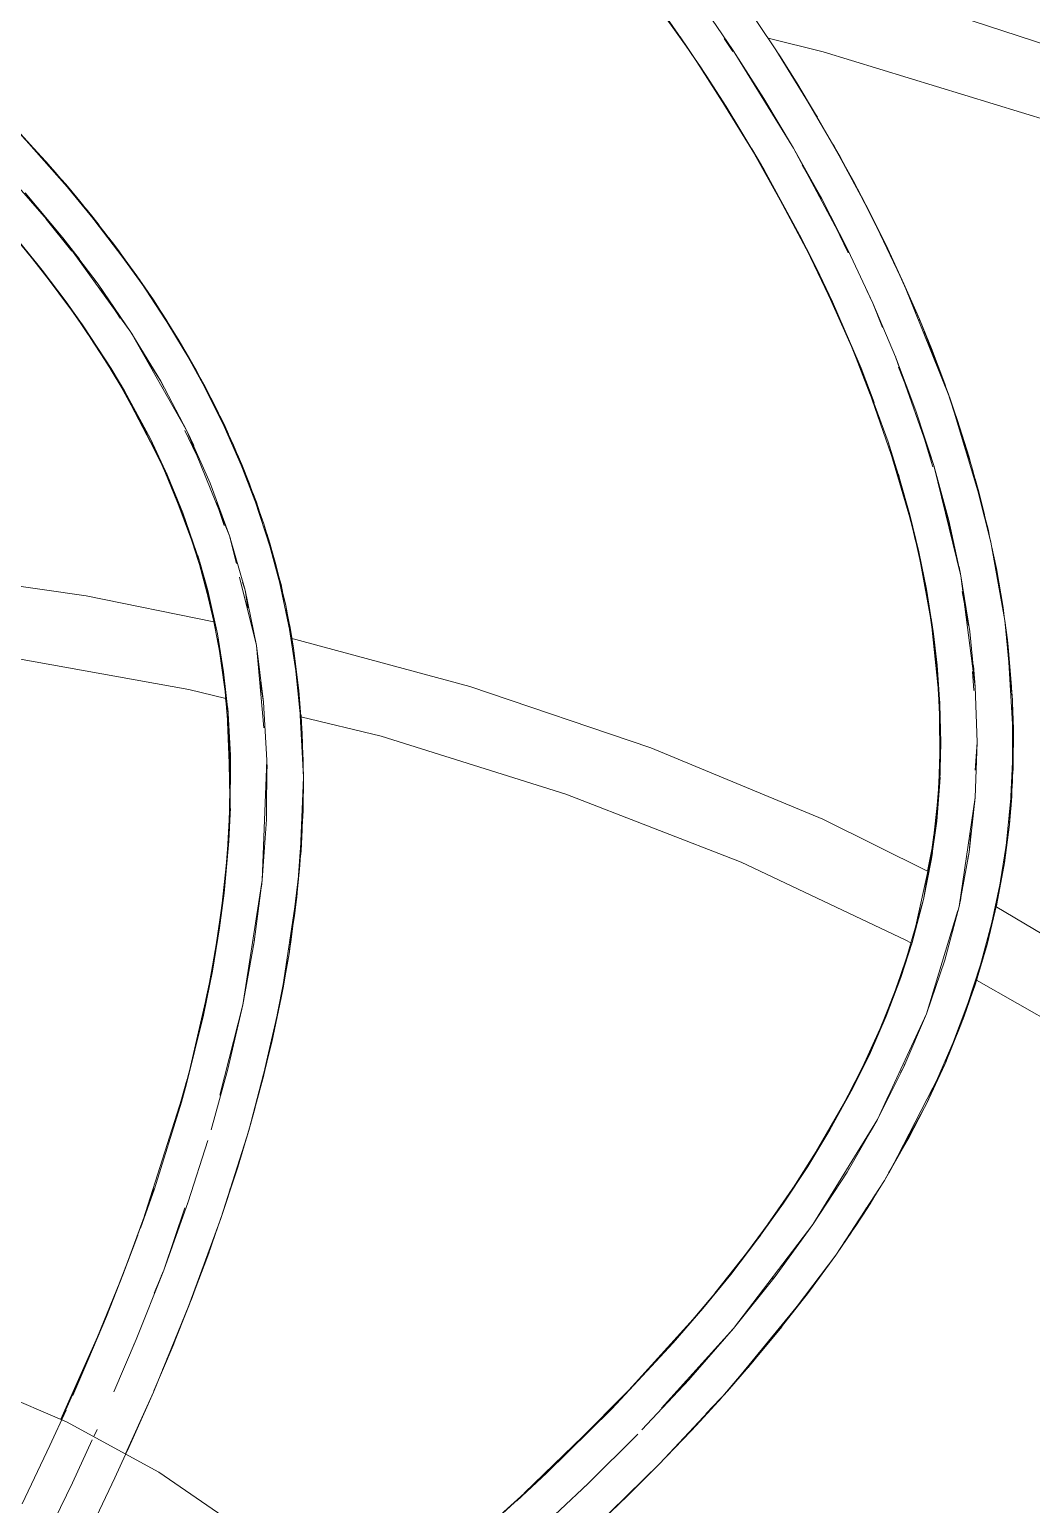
# Model space of a CAD drawing. Header units: inches. Extents: x -578 to 1873, y 397 to 1812.
# Drawn here: x 812.85 to 840.46, y 920.16 to 960.82 of the extents above; entities that cross this region are included whole.
import ezdxf

# ---------------------------------------------------------------- set-up
doc = ezdxf.new("R2010")
doc.units = ezdxf.units.IN
doc.header["$MEASUREMENT"] = 0
doc.layers.add('A-GENM', color=13, linetype='Continuous', lineweight=9)
doc.layers.add('A-WALL', color=113, linetype='Continuous', lineweight=13)

# ---------------------------------------------------------------- blocks, each defined once
blk = doc.blocks.new('3D Cad File Example_dwg_AC_Bandstand Canopy - AC_Bandstand Canopy-1783121-_3D_-3560-Level 1')
at = {"layer": 'A-GENM'}
for p, q in [((39.897, 56.27), (46.021, 54.276)), ((35.519, 55.388), (37.031, 55.012)), ((37.031, 55.012), (43.276, 53.107)), ((11.22, 40.814), (16.721, 40.021)), ((16.721, 40.021), (20.239, 39.3)), ((22.36, 38.847), (27.293, 37.518)), ((14.083, 38.421), (19.548, 37.44)), ((19.548, 37.44), (20.568, 37.191)), ((27.293, 37.518), (32.282, 35.829)), ((22.639, 36.685), (24.848, 36.146)), ((24.848, 36.146), (29.937, 34.552)), ((37.022, 33.865), (32.282, 35.829)), ((34.772, 32.673), (29.937, 34.552)), ((37.022, 33.865), (39.928, 32.414)), ((34.772, 32.673), (39.312, 30.528)), ((45.606, 29.18), (41.775, 31.463)), ((39.312, 30.528), (39.453, 30.448)), ((41.258, 29.422), (43.52, 28.137)), ((13.466, 18.411), (16.178, 17.25)), ((18.725, 15.86), (16.178, 17.25)), ((21.075, 14.238), (18.725, 15.86))]:
    blk.add_line(p, q, dxfattribs=at)
blk = doc.blocks.new('3D Cad File Example_dwg_AC_Bandstand Canopy Rib Centerplane - AC_Bandstand Canopy Rib Centerplane-1775951-_3D_-3564-Level 1')
at = {"layer": 'A-GENM'}
for p, q in [((-83.921, -214.714), (-86.069, -212.263)), ((-84.964, -213.47), (-83.921, -214.714)), ((-84.38, -214.2), (-83.679, -215.077)), ((-83.921, -214.714), (-84.361, -214.187)), ((-83.469, -215.298), (-83.921, -214.714)), ((-82.046, -217.31), (-83.921, -214.714)), ((-82.946, -215.994), (-83.921, -214.714)), ((-83.04, -215.876), (-82.946, -215.994)), ((-82.946, -215.994), (-82.346, -216.925)), ((-82.046, -217.31), (-82.946, -215.994)), ((-82.728, -216.329), (-82.046, -217.31)), ((-81.995, -217.393), (-82.046, -217.31)), ((-82.046, -217.31), (-80.497, -220.05)), ((-82.046, -217.31), (-81.227, -218.662)), ((-81.704, -217.921), (-81.227, -218.662)), ((-81.133, -218.857), (-81.227, -218.662)), ((-80.497, -220.05), (-81.227, -218.662)), ((-80.623, -219.811), (-80.497, -220.05)), ((-80.248, -220.677), (-80.565, -220.026)), ((-80.316, -220.44), (-80.497, -220.05)), ((-79.328, -222.932), (-80.497, -220.05)), ((-79.862, -221.473), (-80.497, -220.05)), ((-79.328, -222.932), (-79.862, -221.473)), ((-79.682, -222.008), (-79.328, -222.932)), ((-79.482, -222.642), (-79.661, -222.092)), ((-79.305, -223.007), (-79.328, -222.932)), ((-78.902, -224.425), (-79.328, -222.932)), ((-79.328, -222.932), (-79.142, -223.691)), ((-78.59, -225.954), (-79.051, -224.066)), ((-78.902, -224.425), (-78.974, -224.205)), ((-78.902, -224.425), (-78.821, -224.916)), ((-78.902, -224.425), (-78.59, -225.954)), ((-78.59, -225.954), (-78.39, -227.517)), ((-78.59, -225.954), (-78.381, -228.219)), ((-78.484, -226.946), (-78.39, -227.517)), ((-78.39, -227.517), (-78.298, -229.115)), ((-78.431, -232.417), (-78.298, -229.115)), ((-78.313, -230.748), (-78.298, -229.115)), ((-78.296, -229.347), (-78.298, -229.115)), ((-78.313, -230.748), (-78.431, -232.417)), ((-78.407, -231.952), (-78.431, -232.417)), ((-78.965, -235.859), (-78.431, -232.417)), ((-78.65, -234.12), (-78.431, -232.417)), ((-78.431, -232.417), (-78.453, -232.602)), ((-78.965, -235.859), (-78.65, -234.12)), ((-78.677, -234.255), (-78.65, -234.12)), ((-78.639, -234.011), (-78.65, -234.12)), ((-78.965, -235.859), (-78.863, -235.273)), ((-79.599, -238.351), (-78.965, -235.859)), ((-79.376, -237.634), (-78.965, -235.859)), ((-78.987, -235.962), (-78.965, -235.859)), ((-79.839, -239.306), (-79.376, -237.634)), ((-79.926, -239.595), (-80.468, -241.289)), ((-81.144, -243.171), (-80.468, -241.289)), ((-81.144, -243.171), (-80.562, -241.458)), ((-80.468, -241.289), (-80.485, -241.335)), ((-80.458, -241.255), (-80.468, -241.289)), ((-81.144, -243.171), (-81.062, -242.937)), ((-81.144, -243.171), (-81.903, -245.088)), ((-81.144, -243.171), (-81.405, -243.803)), ((-81.144, -243.171), (-81.21, -243.333)), ((-82.52, -246.526), (-81.903, -245.088)), ((-81.964, -245.226), (-81.903, -245.088)), ((-81.867, -244.993), (-81.903, -245.088)), ((-82.982, -247.563), (-83.072, -247.759)), ((-83.114, -247.849), (-83.658, -249.031)), ((-83.658, -249.031), (-84.153, -250.059))]:
    blk.add_line(p, q, dxfattribs=at)
blk = doc.blocks.new('3D Cad File Example_dwg_AC_Bandstand Canopy Rib Centerplane - AC_Bandstand Canopy Rib Centerplane-1775952-_3D_-3565-Level 1')
at = {"layer": 'A-GENM'}
for p, q in [((-66.328, -208.256), (-65.451, -209.545)), ((-65.692, -209.221), (-65.46, -209.572)), ((-65.4, -209.623), (-65.451, -209.545)), ((-64.601, -210.875), (-65.451, -209.545)), ((-65.451, -209.545), (-63.785, -212.24)), ((-64.751, -210.649), (-64.601, -210.875)), ((-64.601, -210.875), (-64.209, -211.555)), ((-64.601, -210.875), (-63.785, -212.24)), ((-64.559, -210.985), (-63.785, -212.24)), ((-63.785, -212.24), (-63.008, -213.638)), ((-63.785, -212.24), (-62.276, -215.065)), ((-63.785, -212.24), (-63.672, -212.439)), ((-63.549, -212.699), (-63.008, -213.638)), ((-63.008, -213.638), (-62.276, -215.065)), ((-62.632, -214.403), (-62.276, -215.13)), ((-62.352, -214.912), (-62.276, -215.065)), ((-62.276, -215.065), (-61.595, -216.517)), ((-61.768, -216.164), (-61.595, -216.517)), ((-61.595, -216.517), (-61.328, -217.186)), ((-60.972, -217.991), (-61.595, -216.517)), ((-60.965, -218.007), (-60.972, -217.991)), ((-60.972, -217.991), (-59.922, -220.99)), ((-60.972, -217.991), (-60.412, -219.483)), ((-60.891, -218.281), (-60.531, -219.185)), ((-59.922, -220.99), (-60.412, -219.483)), ((-59.949, -221.029), (-60.206, -220.172)), ((-59.922, -220.99), (-60.045, -220.591)), ((-59.922, -220.99), (-59.507, -222.508)), ((-59.922, -220.99), (-59.173, -224.033)), ((-59.922, -220.99), (-59.47, -222.771)), ((-59.507, -222.508), (-59.612, -222.156)), ((-59.507, -222.508), (-59.38, -223.175)), ((-59.507, -222.508), (-59.173, -224.033)), ((-59.173, -224.033), (-59.223, -223.781)), ((-59.173, -224.033), (-58.999, -225.19)), ((-59.173, -224.033), (-58.775, -227.092)), ((-59.173, -224.033), (-58.927, -225.563)), ((-59.135, -224.465), (-58.959, -225.397)), ((-58.775, -227.092), (-58.927, -225.563)), ((-58.853, -226.672), (-58.818, -227.19)), ((-58.827, -226.502), (-58.775, -227.092)), ((-58.775, -227.092), (-58.722, -228.619)), ((-58.777, -229.385), (-58.722, -228.619)), ((-58.774, -230.139), (-58.722, -228.619)), ((-58.727, -228.546), (-58.722, -228.619)), ((-59.219, -233.146), (-58.774, -230.139)), ((-58.939, -231.649), (-58.774, -230.139)), ((-58.774, -230.139), (-58.796, -230.328)), ((-58.939, -231.649), (-58.9, -231.115)), ((-58.939, -231.649), (-59.219, -233.146)), ((-58.939, -231.649), (-58.978, -231.824)), ((-59.219, -233.146), (-59.177, -232.925)), ((-59.252, -233.253), (-60.124, -236.103)), ((-59.219, -233.146), (-59.615, -234.63)), ((-59.615, -234.63), (-60.124, -236.103)), ((-60.124, -236.103), (-61.473, -239.021)), ((-60.744, -237.566), (-60.124, -236.103)), ((-60.744, -237.566), (-61.473, -239.021)), ((-60.832, -237.731), (-60.744, -237.566)), ((-60.713, -237.486), (-60.744, -237.566)), ((-61.167, -238.36), (-61.473, -239.021)), ((-63.25, -241.909), (-61.473, -239.021)), ((-62.309, -240.468), (-61.473, -239.021)), ((-61.671, -239.369), (-61.473, -239.021)), ((-61.412, -238.902), (-61.473, -239.021)), ((-63.25, -241.909), (-62.309, -240.468)), ((-62.309, -240.468), (-62.363, -240.546)), ((-62.309, -240.468), (-62.249, -240.356)), ((-63.25, -241.909), (-65.437, -244.777)), ((-63.25, -241.909), (-64.293, -243.345)), ((-63.407, -242.128), (-63.25, -241.909)), ((-63.038, -241.58), (-63.25, -241.909)), ((-64.293, -243.345), (-65.437, -244.777)), ((-64.293, -243.345), (-64.36, -243.424)), ((-64.256, -243.291), (-64.293, -243.345)), ((-65.437, -244.777), (-67.426, -246.977)), ((-65.437, -244.777), (-66.68, -246.206)), ((-65.546, -244.904), (-65.437, -244.777)), ((-65.148, -244.411), (-65.437, -244.777)), ((-67.964, -247.575), (-66.68, -246.206)), ((-66.68, -246.206), (-66.794, -246.323)), ((-66.61, -246.122), (-66.68, -246.206)), ((-68.079, -247.694), (-69.453, -249.062)), ((-69.453, -249.062), (-70.978, -250.492)), ((-69.575, -249.174), (-69.453, -249.062)), ((-69.328, -248.934), (-69.453, -249.062))]:
    blk.add_line(p, q, dxfattribs=at)
blk = doc.blocks.new('3D Cad File Example_dwg-2744-Level 1')
at = {"layer": 'A-WALL'}
for p, q in [((-66.646, -209.563), (-68.155, -207.445)), ((-68.098, -207.526), (-66.696, -209.493)), ((-67.903, -207.777), (-66.749, -209.405)), ((-64.268, -209.529), (-65.416, -207.815)), ((-66.191, -210.24), (-67.37, -208.514)), ((-67.322, -208.582), (-66.749, -209.405)), ((-66.763, -209.391), (-66.913, -209.175)), ((-66.191, -210.24), (-66.749, -209.405)), ((-65.645, -211.092), (-66.749, -209.405)), ((-64.268, -209.529), (-63.715, -210.408)), ((-64.268, -209.529), (-63.175, -211.301)), ((-64.197, -209.643), (-64.161, -209.697)), ((-63.716, -210.408), (-64.161, -209.697)), ((-66.389, -209.942), (-66.191, -210.24)), ((-65.604, -211.187), (-66.365, -209.992)), ((-64.669, -212.709), (-66.191, -210.24)), ((-66.191, -210.24), (-65.388, -211.518)), ((-66.191, -210.24), (-65.645, -211.092)), ((-63.636, -210.535), (-63.715, -210.408)), ((-63.715, -210.408), (-63.175, -211.301)), ((-63.715, -210.408), (-62.491, -212.496)), ((-63.636, -210.535), (-63.695, -210.441)), ((-63.636, -210.535), (-63.693, -210.45)), ((-63.636, -210.535), (-63.592, -210.611)), ((-63.636, -210.535), (-63.576, -210.638)), ((-84.191, -212.835), (-85.722, -211.183)), ((-64.669, -212.709), (-65.645, -211.092)), ((-64.597, -212.834), (-65.645, -211.092)), ((-63.176, -211.301), (-63.124, -211.387)), ((-63.175, -211.301), (-62.652, -212.209)), ((-63.175, -211.301), (-62.145, -213.13)), ((-85.362, -211.556), (-84.191, -212.835)), ((-85.362, -211.556), (-83.458, -213.698)), ((-84.509, -212.477), (-85.244, -211.679)), ((-64.953, -212.241), (-63.836, -214.236)), ((-62.698, -212.127), (-62.653, -212.209)), ((-62.698, -212.127), (-62.666, -212.183)), ((-62.491, -212.496), (-62.666, -212.183)), ((-61.684, -214.013), (-62.652, -212.209)), ((-62.145, -213.13), (-62.652, -212.209)), ((-62.652, -212.209), (-62.491, -212.496)), ((-84.509, -212.477), (-84.303, -212.713)), ((-64.669, -212.709), (-64.933, -212.261)), ((-61.684, -214.013), (-62.491, -212.496)), ((-84.191, -212.835), (-83.458, -213.698)), ((-84.191, -212.835), (-82.754, -214.581)), ((-83.995, -213.066), (-83.78, -213.313)), ((-63.151, -215.551), (-64.669, -212.709)), ((-64.669, -212.709), (-64.597, -212.834)), ((-64.669, -212.709), (-63.818, -214.26)), ((-63.616, -214.63), (-64.597, -212.834)), ((-83.853, -213.226), (-83.954, -213.114)), ((-83.853, -213.226), (-83.954, -213.114)), ((-83.886, -213.194), (-83.78, -213.313)), ((-83.767, -213.334), (-83.853, -213.226)), ((-83.853, -213.226), (-83.78, -213.313)), ((-83.853, -213.226), (-83.753, -213.344)), ((-83.717, -213.389), (-83.78, -213.313)), ((-83.458, -213.698), (-83.753, -213.344)), ((-61.684, -214.013), (-62.145, -213.13)), ((-61.189, -215.015), (-62.145, -213.13)), ((-86.055, -213.749), (-84.493, -215.602)), ((-82.958, -214.331), (-83.458, -213.698)), ((-81.886, -215.758), (-83.458, -213.698)), ((-83.458, -213.698), (-82.754, -214.581)), ((-61.673, -214.033), (-61.811, -213.777)), ((-83.089, -214.153), (-83.284, -213.915)), ((-82.924, -214.368), (-83.089, -214.153)), ((-61.673, -214.033), (-61.684, -214.013)), ((-60.74, -215.979), (-61.684, -214.013)), ((-61.189, -215.015), (-61.684, -214.013)), ((-61.589, -214.214), (-61.673, -214.033)), ((-61.673, -214.033), (-61.499, -214.398)), ((-81.886, -215.758), (-82.754, -214.581)), ((-82.754, -214.581), (-81.429, -216.426)), ((-63.151, -215.551), (-63.616, -214.63)), ((-62.709, -216.481), (-63.616, -214.63)), ((-84.493, -215.602), (-85.191, -214.741)), ((-85.191, -214.741), (-83.83, -216.478)), ((-84.928, -215.086), (-84.75, -215.305)), ((-82.551, -214.846), (-82.657, -214.712)), ((-82.409, -215.036), (-82.628, -214.751)), ((-82.551, -214.846), (-82.409, -215.036)), ((-82.551, -214.846), (-81.886, -215.758)), ((-82.551, -214.846), (-82.379, -215.093)), ((-82.409, -215.036), (-82.534, -214.879)), ((-82.409, -215.036), (-82.141, -215.409)), ((-62.562, -216.833), (-63.531, -214.807)), ((-62.819, -216.297), (-63.512, -214.847)), ((-63.151, -215.551), (-63.427, -215.004)), ((-61.271, -214.872), (-60.74, -215.979)), ((-61.19, -215.015), (-61.223, -214.942)), ((-60.74, -215.979), (-61.189, -215.015)), ((-61.189, -215.015), (-60.316, -216.954)), ((-84.493, -215.602), (-84.676, -215.372)), ((-84.493, -215.602), (-83.38, -217.113)), ((-84.493, -215.602), (-83.83, -216.478)), ((-84.493, -215.602), (-83.343, -217.166)), ((-83.604, -216.815), (-84.469, -215.662)), ((-84.295, -215.885), (-83.943, -216.347)), ((-81.886, -215.758), (-80.719, -217.548)), ((-81.886, -215.758), (-81.506, -216.325)), ((-81.886, -215.758), (-81.429, -216.426)), ((-81.813, -215.865), (-81.761, -215.937)), ((-63.151, -215.551), (-61.923, -218.307)), ((-63.151, -215.551), (-62.709, -216.481)), ((-63.151, -215.551), (-62.573, -216.798)), ((-83.87, -216.441), (-84.262, -215.927)), ((-81.761, -215.937), (-81.66, -216.089)), ((-60.377, -216.809), (-60.749, -215.96)), ((-60.382, -216.803), (-60.74, -215.979)), ((-60.74, -215.979), (-60.316, -216.954)), ((-60.74, -215.979), (-59.467, -219.155)), ((-83.83, -216.478), (-83.343, -217.166)), ((-83.83, -216.478), (-82.594, -218.315)), ((-83.432, -217.07), (-83.754, -216.615)), ((-80.719, -217.548), (-81.429, -216.426)), ((-80.241, -218.376), (-81.429, -216.426)), ((-81.304, -216.623), (-81.17, -216.823)), ((-81.299, -216.632), (-81.136, -216.875)), ((-61.923, -218.307), (-62.709, -216.481)), ((-62.709, -216.481), (-61.891, -218.385)), ((-83.38, -217.113), (-83.521, -216.925)), ((-82.217, -218.946), (-83.38, -217.113)), ((-83.291, -217.251), (-83.38, -217.113)), ((-83.38, -217.113), (-83.343, -217.166)), ((-81.229, -216.743), (-81.136, -216.875)), ((-81.136, -216.875), (-81.17, -216.823)), ((-81.17, -216.823), (-81.069, -216.995)), ((-81.17, -216.823), (-81.043, -217.031)), ((-80.719, -217.548), (-81.136, -216.875)), ((-60.377, -216.809), (-60.337, -216.909)), ((-60.296, -217.002), (-60.318, -216.954)), ((-60.296, -217.002), (-60.318, -216.954)), ((-60.296, -217.002), (-60.317, -216.954)), ((-60.296, -217.002), (-60.317, -216.954)), ((-60.316, -216.954), (-59.54, -218.95)), ((-60.296, -217.002), (-59.984, -217.768)), ((-60.26, -217.095), (-59.984, -217.768)), ((-83.343, -217.166), (-82.594, -218.315)), ((-82.498, -218.487), (-83.167, -217.464)), ((-59.984, -217.768), (-60.173, -217.323)), ((-82.51, -218.465), (-82.879, -217.892)), ((-80.719, -217.548), (-80.241, -218.376)), ((-80.719, -217.548), (-79.706, -219.394)), ((-80.719, -217.548), (-80.387, -218.136)), ((-80.625, -217.712), (-80.55, -217.834)), ((-80.434, -218.043), (-80.55, -217.834)), ((-61.923, -218.307), (-62.201, -217.643)), ((-62.201, -217.664), (-61.654, -219.033)), ((-61.668, -219.034), (-62.172, -217.747)), ((-61.813, -218.598), (-62.096, -217.909)), ((-59.617, -218.737), (-59.984, -217.768)), ((-59.984, -217.768), (-59.769, -218.36)), ((-59.984, -217.768), (-59.767, -218.367)), ((-59.98, -217.824), (-59.467, -219.155)), ((-82.244, -218.943), (-82.619, -218.312)), ((-82.217, -218.946), (-82.594, -218.315)), ((-81.512, -220.253), (-82.594, -218.315)), ((-62.049, -218.023), (-61.863, -218.476)), ((-61.923, -218.307), (-61.563, -219.25)), ((-61.923, -218.307), (-61.891, -218.385)), ((-61.923, -218.307), (-60.86, -221.343)), ((-81.777, -219.81), (-82.477, -218.536)), ((-80.241, -218.376), (-79.706, -219.394)), ((-80.241, -218.376), (-79.217, -220.432)), ((-79.994, -218.833), (-80.122, -218.602)), ((-80.095, -218.654), (-79.991, -218.839)), ((-80.061, -218.718), (-79.991, -218.839)), ((-61.891, -218.385), (-61.175, -220.341)), ((-59.617, -218.737), (-59.566, -218.883)), ((-82.217, -218.946), (-82.317, -218.776)), ((-81.305, -220.724), (-82.217, -218.946)), ((-82.217, -218.946), (-81.035, -221.266)), ((-82.217, -218.946), (-81.512, -220.253)), ((-81.286, -220.767), (-82.148, -219.113)), ((-79.991, -218.839), (-79.994, -218.833)), ((-79.994, -218.833), (-79.876, -219.067)), ((-79.994, -218.833), (-79.933, -218.962)), ((-79.706, -219.394), (-79.991, -218.839)), ((-79.991, -218.839), (-79.938, -218.95)), ((-79.991, -218.839), (-79.951, -218.927)), ((-59.467, -219.155), (-59.54, -218.95)), ((-58.876, -221.001), (-59.54, -218.95)), ((-59.467, -219.155), (-58.876, -221.001)), ((-59.467, -219.155), (-58.59, -222.051)), ((-59.467, -219.155), (-59.272, -219.729)), ((-81.963, -219.445), (-81.823, -219.706)), ((-79.706, -219.394), (-78.776, -221.499)), ((-79.706, -219.394), (-79.217, -220.432)), ((-79.706, -219.394), (-78.775, -221.502)), ((-61.486, -219.494), (-61.467, -219.548)), ((-59.39, -219.402), (-59.272, -219.729)), ((-59.372, -219.46), (-59.272, -219.729)), ((-79.599, -219.62), (-79.482, -219.853)), ((-79.482, -219.853), (-79.36, -220.129)), ((-59.319, -219.598), (-59.265, -219.748)), ((-59.313, -219.611), (-59.265, -219.748)), ((-59.109, -220.273), (-59.272, -219.729)), ((-59.265, -219.748), (-59.272, -219.729)), ((-59.272, -219.729), (-59.1, -220.303)), ((-58.956, -220.728), (-59.265, -219.748)), ((-81.035, -221.266), (-81.512, -220.253)), ((-80.613, -222.295), (-81.512, -220.253)), ((-60.579, -222.347), (-61.175, -220.341)), ((-61.175, -220.341), (-60.86, -221.343)), ((-81.33, -220.688), (-81.214, -220.93)), ((-79.217, -220.432), (-78.775, -221.502)), ((-79.217, -220.432), (-78.386, -222.594)), ((-79.111, -220.69), (-79, -220.939)), ((-79.07, -220.788), (-79.009, -220.917)), ((-61.102, -220.65), (-60.537, -222.582)), ((-58.956, -220.728), (-58.904, -220.911)), ((-80.685, -222.209), (-81.114, -221.156)), ((-81.067, -221.195), (-81.035, -221.266)), ((-79.062, -220.808), (-79, -220.939)), ((-79.009, -220.917), (-79, -220.939)), ((-79.009, -220.917), (-78.776, -221.499)), ((-79.009, -220.917), (-78.961, -221.052)), ((-78.89, -221.223), (-79, -220.939)), ((-78.926, -221.169), (-78.776, -221.499)), ((-58.876, -221.001), (-58.59, -222.051)), ((-58.342, -223.106), (-58.876, -221.001)), ((-80.447, -222.816), (-81.035, -221.266)), ((-80.15, -223.651), (-81.035, -221.266)), ((-81.035, -221.266), (-80.613, -222.295)), ((-78.776, -221.499), (-78.603, -222.004)), ((-78.776, -221.499), (-78.052, -223.714)), ((-78.776, -221.499), (-78.775, -221.502)), ((-78.386, -222.594), (-78.775, -221.502)), ((-60.86, -221.343), (-60.894, -221.231)), ((-60.331, -223.373), (-60.86, -221.343)), ((-60.579, -222.347), (-60.86, -221.343)), ((-60.86, -221.343), (-60.708, -221.911)), ((-58.778, -221.359), (-58.667, -221.753)), ((-58.764, -221.426), (-58.677, -221.717)), ((-58.667, -221.753), (-58.711, -221.608)), ((-80.437, -222.847), (-80.89, -221.664)), ((-80.761, -221.984), (-80.848, -221.76)), ((-78.589, -222.002), (-78.688, -221.747)), ((-78.589, -222.002), (-78.494, -222.29)), ((-60.548, -222.525), (-60.795, -221.62)), ((-60.665, -222.091), (-60.78, -221.67)), ((-60.705, -221.922), (-60.512, -222.647)), ((-58.585, -222.126), (-58.677, -221.717)), ((-58.59, -222.051), (-58.677, -221.717)), ((-58.667, -221.753), (-58.677, -221.717)), ((-58.631, -221.902), (-58.667, -221.753)), ((-80.15, -223.651), (-80.613, -222.295)), ((-80.613, -222.295), (-79.93, -224.438)), ((-60.331, -223.373), (-60.579, -222.347)), ((-60.122, -224.4), (-60.579, -222.347)), ((-58.525, -222.34), (-58.59, -222.051)), ((-58.561, -222.204), (-58.59, -222.051)), ((-58.342, -223.106), (-58.59, -222.051)), ((-58.413, -222.783), (-58.508, -222.4)), ((-78.052, -223.714), (-78.386, -222.594)), ((-78.386, -222.594), (-77.779, -224.853)), ((-60.515, -222.667), (-60.41, -223.106)), ((-58.413, -222.783), (-58.38, -222.944)), ((-78.306, -222.862), (-78.219, -223.127)), ((-78.28, -222.952), (-78.216, -223.138)), ((-78.263, -223.007), (-78.216, -223.138)), ((-78.219, -223.127), (-78.165, -223.329)), ((-78.219, -223.127), (-78.185, -223.268)), ((-78.219, -223.127), (-78.216, -223.138)), ((-78.182, -223.279), (-78.216, -223.138)), ((-78.216, -223.138), (-78.052, -223.714)), ((-78.216, -223.138), (-78.182, -223.278)), ((-58.342, -223.106), (-57.959, -225.261)), ((-58.318, -223.237), (-58.193, -223.833)), ((-80.207, -223.468), (-80.15, -223.651)), ((-60.331, -223.373), (-60.355, -223.264)), ((-59.927, -225.63), (-60.355, -223.264)), ((-60.355, -223.264), (-60.319, -223.45)), ((-60.331, -223.373), (-60.122, -224.4)), ((-58.208, -223.754), (-58.295, -223.368)), ((-58.166, -223.981), (-58.262, -223.553)), ((-80.17, -223.686), (-79.898, -224.69)), ((-79.663, -225.634), (-80.15, -223.651)), ((-79.705, -225.444), (-80.15, -223.651)), ((-80.15, -223.651), (-79.93, -224.438)), ((-80.104, -223.892), (-79.821, -224.993)), ((-79.934, -224.513), (-80.074, -223.987)), ((-77.566, -226.024), (-78.052, -223.714)), ((-78.052, -223.714), (-77.779, -224.853)), ((-78.052, -223.714), (-77.881, -224.475)), ((-77.985, -223.996), (-77.91, -224.272)), ((-60.266, -223.759), (-60.275, -223.711)), ((-60.261, -223.773), (-60.153, -224.324)), ((-60.225, -223.939), (-60.086, -224.656)), ((-58.208, -223.754), (-58.102, -224.452)), ((-58.208, -223.754), (-58.166, -223.981)), ((-58.208, -223.754), (-58.082, -224.569)), ((-58.109, -224.394), (-58.193, -223.833)), ((-58.01, -224.902), (-58.193, -223.833)), ((-58.193, -223.833), (-58.166, -223.981)), ((-58.064, -224.669), (-58.166, -223.981)), ((-58.064, -224.669), (-58.166, -223.981)), ((-79.663, -225.634), (-79.93, -224.438)), ((-79.93, -224.438), (-79.492, -226.675)), ((-77.91, -224.272), (-77.849, -224.562)), ((-60.122, -224.4), (-59.827, -226.496)), ((-60.122, -224.4), (-59.927, -225.63)), ((-79.763, -225.293), (-79.924, -224.593)), ((-77.566, -226.024), (-77.779, -224.853)), ((-77.416, -227.191), (-77.779, -224.853)), ((-77.725, -225.15), (-77.666, -225.429)), ((-77.706, -225.258), (-77.662, -225.453)), ((-60.012, -225.183), (-60.04, -225.005)), ((-59.927, -225.63), (-59.99, -225.201)), ((-57.977, -225.155), (-58.01, -224.902)), ((-57.891, -225.797), (-57.959, -225.261)), ((-57.959, -225.261), (-57.751, -227.461)), ((-79.663, -225.634), (-79.68, -225.543)), ((-79.663, -225.634), (-79.492, -226.675)), ((-77.666, -225.429), (-77.7, -225.286)), ((-77.7, -225.287), (-77.666, -225.429)), ((-77.696, -225.308), (-77.662, -225.453)), ((-77.666, -225.429), (-77.631, -225.655)), ((-77.666, -225.429), (-77.648, -225.577)), ((-77.666, -225.429), (-77.662, -225.453)), ((-77.629, -225.71), (-77.662, -225.453)), ((-77.625, -225.753), (-77.662, -225.453)), ((-77.566, -226.024), (-77.662, -225.453)), ((-59.748, -227.567), (-59.963, -225.531)), ((-59.81, -226.85), (-59.951, -225.618)), ((-59.827, -226.496), (-59.927, -225.63)), ((-57.914, -225.648), (-57.891, -225.797)), ((-79.367, -227.82), (-79.648, -225.773)), ((-79.626, -225.99), (-79.462, -227.037)), ((-77.493, -226.7), (-77.566, -226.024)), ((-77.325, -228.379), (-77.566, -226.024)), ((-77.416, -227.191), (-77.566, -226.024)), ((-59.81, -226.843), (-59.941, -225.684)), ((-57.891, -225.797), (-57.91, -225.69)), ((-57.908, -225.732), (-57.869, -225.99)), ((-57.869, -225.99), (-57.905, -225.742)), ((-57.869, -225.99), (-57.891, -225.797)), ((-57.891, -225.797), (-57.722, -228.578)), ((-57.891, -225.797), (-57.751, -227.461)), ((-57.869, -225.99), (-57.882, -225.902)), ((-57.869, -225.99), (-57.881, -225.905)), ((-57.869, -225.99), (-57.878, -225.918)), ((-57.845, -226.341), (-57.869, -225.99)), ((-57.838, -226.447), (-57.869, -225.99)), ((-57.849, -226.288), (-57.869, -225.99)), ((-57.869, -225.99), (-57.773, -227.08)), ((-57.869, -225.99), (-57.827, -226.595)), ((-79.576, -226.244), (-79.466, -226.99)), ((-79.367, -227.82), (-79.492, -226.675)), ((-79.302, -228.987), (-79.492, -226.675)), ((-59.748, -227.567), (-59.827, -226.496)), ((-59.827, -226.496), (-59.722, -228.633)), ((-77.325, -228.379), (-77.416, -227.191)), ((-77.416, -227.191), (-77.292, -229.583)), ((-59.809, -226.99), (-59.787, -227.306)), ((-57.763, -227.319), (-57.773, -227.08)), ((-79.413, -227.636), (-79.438, -227.407)), ((-79.367, -227.82), (-79.381, -227.669)), ((-59.758, -227.397), (-59.748, -227.567)), ((-59.75, -229.715), (-59.748, -227.567)), ((-59.744, -229.456), (-59.748, -227.567)), ((-59.748, -227.567), (-59.722, -228.633)), ((-57.722, -228.578), (-57.751, -227.461)), ((-57.746, -229.693), (-57.751, -227.461)), ((-79.397, -227.83), (-79.318, -229.657)), ((-79.367, -227.82), (-79.308, -230.594)), ((-79.367, -227.82), (-79.313, -229.586)), ((-79.367, -227.82), (-79.302, -228.987)), ((-77.342, -228.093), (-77.371, -227.821)), ((-77.342, -228.093), (-77.364, -227.913)), ((-77.357, -227.872), (-77.342, -228.093)), ((-77.356, -227.916), (-77.354, -228.007)), ((-77.355, -227.916), (-77.345, -228.121)), ((-77.336, -228.382), (-77.342, -228.093)), ((-77.339, -228.395), (-77.342, -228.093)), ((-77.342, -228.093), (-77.325, -228.379)), ((-59.763, -227.789), (-59.749, -229.09)), ((-59.75, -228.313), (-59.759, -227.872)), ((-59.743, -228.57), (-59.755, -227.966)), ((-57.744, -227.785), (-57.731, -227.97)), ((-57.742, -228.564), (-57.731, -227.97)), ((-57.729, -228.061), (-57.74, -227.902)), ((-57.729, -228.061), (-57.74, -227.902)), ((-57.729, -228.061), (-57.732, -228.203)), ((-57.729, -228.061), (-57.732, -228.182)), ((-57.729, -228.061), (-57.731, -227.97)), ((-57.731, -227.97), (-57.722, -228.578)), ((-57.729, -228.061), (-57.726, -228.2)), ((-77.325, -228.379), (-77.292, -229.583)), ((-57.726, -228.2), (-57.729, -228.131)), ((-57.726, -228.2), (-57.726, -228.288)), ((-77.315, -228.762), (-77.298, -229.109)), ((-59.837, -230.79), (-59.722, -228.633)), ((-59.75, -229.715), (-59.722, -228.633)), ((-57.835, -230.882), (-57.722, -228.578)), ((-57.746, -229.356), (-57.722, -228.578)), ((-57.746, -229.693), (-57.722, -228.578)), ((-79.346, -231.346), (-79.302, -228.987)), ((-79.308, -230.594), (-79.302, -228.987)), ((-77.298, -229.344), (-77.298, -229.109)), ((-59.751, -228.935), (-59.768, -229.499)), ((-57.742, -229.501), (-57.732, -229.319)), ((-57.73, -228.946), (-57.732, -229.319)), ((-77.39, -232.009), (-77.292, -229.583)), ((-77.304, -230.499), (-77.292, -229.583)), ((-59.754, -229.679), (-59.987, -231.875)), ((-59.75, -229.715), (-59.837, -230.79)), ((-59.743, -229.58), (-59.75, -229.715)), ((-57.972, -231.944), (-57.746, -229.693)), ((-57.835, -230.882), (-57.746, -229.693)), ((-79.322, -229.926), (-79.322, -230.053)), ((-59.79, -229.922), (-59.893, -231.127)), ((-57.77, -230.103), (-57.835, -230.882)), ((-57.77, -230.103), (-57.798, -230.309)), ((-57.796, -230.459), (-57.773, -230.049)), ((-57.77, -230.103), (-57.796, -230.459)), ((-57.77, -230.103), (-57.765, -229.96)), ((-57.767, -229.967), (-57.77, -230.103)), ((-57.77, -230.103), (-57.768, -230.004)), ((-79.308, -230.594), (-79.304, -230.448)), ((-77.452, -232.67), (-77.304, -230.499)), ((-77.304, -230.499), (-77.39, -232.009)), ((-77.314, -230.789), (-77.317, -230.479)), ((-77.299, -230.312), (-77.314, -230.789)), ((-77.314, -230.789), (-77.304, -230.499)), ((-77.3, -230.351), (-77.303, -230.413)), ((-77.301, -230.293), (-77.3, -230.351)), ((-77.3, -230.351), (-77.299, -230.173)), ((-77.299, -230.312), (-77.3, -230.234)), ((-77.299, -230.312), (-77.3, -230.351)), ((-59.886, -231.084), (-59.809, -230.272)), ((-57.796, -230.459), (-57.812, -230.565)), ((-57.796, -230.459), (-57.811, -230.595)), ((-57.796, -230.459), (-57.811, -230.559)), ((-57.792, -230.296), (-57.796, -230.459)), ((-79.308, -230.594), (-79.477, -232.782)), ((-79.335, -230.755), (-79.416, -231.997)), ((-79.308, -230.594), (-79.401, -231.853)), ((-79.332, -230.591), (-79.384, -231.582)), ((-79.337, -230.849), (-79.364, -231.312)), ((-79.308, -230.594), (-79.346, -231.346)), ((-77.314, -230.789), (-77.361, -231.434)), ((-59.837, -230.79), (-60.201, -232.953)), ((-59.987, -231.875), (-59.837, -230.79)), ((-57.835, -230.882), (-58.179, -233.072)), ((-57.835, -230.882), (-57.972, -231.944)), ((-57.835, -230.882), (-57.905, -231.327)), ((-79.346, -231.346), (-79.603, -233.739)), ((-79.477, -232.782), (-79.346, -231.346)), ((-77.332, -231.035), (-77.359, -231.61)), ((-59.913, -231.169), (-59.994, -231.721)), ((-57.885, -231.268), (-57.921, -231.595)), ((-79.399, -231.733), (-79.47, -232.502)), ((-77.359, -231.61), (-77.38, -231.84)), ((-59.961, -231.531), (-60.088, -232.177)), ((-59.954, -231.665), (-59.987, -231.875)), ((-57.921, -231.595), (-57.943, -231.718)), ((-77.39, -232.009), (-77.69, -234.452)), ((-77.452, -232.67), (-77.39, -232.009)), ((-77.406, -232.05), (-77.452, -232.67)), ((-60.036, -231.973), (-60.435, -233.764)), ((-59.987, -231.875), (-60.201, -232.953)), ((-57.972, -231.944), (-58.448, -234.191)), ((-57.972, -231.944), (-58.179, -233.072)), ((-79.518, -232.946), (-79.713, -234.331)), ((-79.514, -232.906), (-79.637, -233.815)), ((-79.477, -232.782), (-79.603, -233.739)), ((-79.464, -232.675), (-79.477, -232.782)), ((-77.452, -232.67), (-77.906, -235.664)), ((-77.452, -232.67), (-77.69, -234.452)), ((-77.538, -233.408), (-77.452, -232.67)), ((-77.538, -233.408), (-77.473, -232.864)), ((-77.473, -232.864), (-77.488, -232.981)), ((-77.48, -232.912), (-77.473, -232.864)), ((-77.467, -232.8), (-77.473, -232.864)), ((-60.201, -232.953), (-60.823, -235.107)), ((-60.201, -232.953), (-60.512, -234.142)), ((-58.151, -232.87), (-58.179, -233.072)), ((-58.151, -232.877), (-58.179, -233.072)), ((-79.544, -233.193), (-79.715, -234.34)), ((-79.547, -233.221), (-79.7, -234.259)), ((-79.526, -233.024), (-79.614, -233.663)), ((-77.538, -233.408), (-77.522, -233.192)), ((-58.179, -233.072), (-58.78, -235.305)), ((-58.179, -233.072), (-58.743, -235.191)), ((-58.179, -233.072), (-58.448, -234.191)), ((-58.179, -233.072), (-58.263, -233.386)), ((-58.179, -233.072), (-58.24, -233.298)), ((-58.179, -233.072), (-58.192, -233.133)), ((-58.168, -232.998), (-58.179, -233.072)), ((-80.048, -236.14), (-79.603, -233.739)), ((-79.802, -234.929), (-79.603, -233.739)), ((-77.572, -233.618), (-77.64, -234.134)), ((-77.609, -233.844), (-77.538, -233.408)), ((-79.687, -234.145), (-79.836, -234.996)), ((-77.64, -234.134), (-77.674, -234.331)), ((-60.512, -234.142), (-61.227, -236.171)), ((-60.512, -234.142), (-61.031, -235.615)), ((-60.512, -234.142), (-60.823, -235.107)), ((-60.512, -234.142), (-60.531, -234.204)), ((-58.448, -234.191), (-59.171, -236.411)), ((-58.78, -235.305), (-58.448, -234.191)), ((-79.73, -234.445), (-79.802, -234.929)), ((-78.167, -236.891), (-77.69, -234.452)), ((-77.906, -235.664), (-77.69, -234.452)), ((-60.609, -234.365), (-60.9, -235.243)), ((-80.515, -238.036), (-79.802, -234.929)), ((-79.802, -234.929), (-80.048, -236.14)), ((-79.855, -235.172), (-79.802, -234.929)), ((-77.78, -234.958), (-77.853, -235.388)), ((-58.633, -234.777), (-58.743, -235.191)), ((-79.981, -235.707), (-79.889, -235.284)), ((-77.881, -235.525), (-77.853, -235.388)), ((-77.88, -235.531), (-77.853, -235.388)), ((-77.88, -235.531), (-77.861, -235.412)), ((-77.872, -235.473), (-77.853, -235.388)), ((-60.823, -235.107), (-61.692, -237.233)), ((-61.267, -236.194), (-60.955, -235.4)), ((-60.823, -235.107), (-61.227, -236.171)), ((-59.618, -237.502), (-58.743, -235.191)), ((-58.78, -235.305), (-59.171, -236.411)), ((-59.081, -236.171), (-58.776, -235.295)), ((-58.821, -235.423), (-58.798, -235.361)), ((-58.798, -235.361), (-58.743, -235.191)), ((-58.798, -235.361), (-58.78, -235.305)), ((-58.743, -235.191), (-58.78, -235.305)), ((-80.149, -236.506), (-79.94, -235.556)), ((-78.464, -238.103), (-77.906, -235.664)), ((-78.167, -236.891), (-77.906, -235.664)), ((-78.037, -236.245), (-77.906, -235.664)), ((-77.897, -235.617), (-77.906, -235.664)), ((-77.897, -235.617), (-77.88, -235.531)), ((-77.89, -235.576), (-77.88, -235.531)), ((-77.88, -235.531), (-77.89, -235.576)), ((-77.88, -235.531), (-77.868, -235.451)), ((-80.048, -236.14), (-80.655, -238.538)), ((-80.515, -238.036), (-80.048, -236.14)), ((-78.114, -236.657), (-78.022, -236.208)), ((-62.137, -238.137), (-61.227, -236.171)), ((-61.692, -237.233), (-61.227, -236.171)), ((-59.081, -236.171), (-59.128, -236.29)), ((-61.925, -237.677), (-61.403, -236.527)), ((-60.122, -238.585), (-59.171, -236.411)), ((-59.618, -237.502), (-59.171, -236.411)), ((-78.8, -239.324), (-78.167, -236.891)), ((-78.464, -238.103), (-78.167, -236.891)), ((-78.142, -236.775), (-78.114, -236.657)), ((-61.493, -236.747), (-62.137, -238.137)), ((-61.502, -236.769), (-61.893, -237.616)), ((-59.366, -236.887), (-59.529, -237.295)), ((-78.412, -237.9), (-78.301, -237.439)), ((-61.692, -237.233), (-62.78, -239.307)), ((-62.137, -238.137), (-61.692, -237.233)), ((-59.618, -237.502), (-59.581, -237.418)), ((-59.529, -237.295), (-59.581, -237.418)), ((-59.575, -237.397), (-59.529, -237.295)), ((-59.559, -237.359), (-59.529, -237.295)), ((-59.529, -237.295), (-59.474, -237.15)), ((-59.529, -237.295), (-59.477, -237.157)), ((-78.412, -237.9), (-78.383, -237.774)), ((-78.412, -237.9), (-78.385, -237.781)), ((-78.412, -237.9), (-78.386, -237.785)), ((-78.387, -237.792), (-78.412, -237.9)), ((-61.862, -237.54), (-62.304, -238.4)), ((-61.08, -240.363), (-59.618, -237.502)), ((-59.618, -237.502), (-60.122, -238.585)), ((-59.905, -238.089), (-59.618, -237.502)), ((-80.515, -238.036), (-81.713, -241.786)), ((-80.496, -237.911), (-80.763, -238.844)), ((-80.515, -238.036), (-80.655, -238.538)), ((-80.623, -238.372), (-80.522, -238.015)), ((-80.515, -238.036), (-80.593, -238.299)), ((-80.489, -237.884), (-80.53, -238.028)), ((-80.515, -238.036), (-80.495, -237.96)), ((-78.464, -238.103), (-78.8, -239.324)), ((-78.464, -238.103), (-78.412, -237.9)), ((-78.431, -237.968), (-78.412, -237.9)), ((-78.429, -237.962), (-78.412, -237.9)), ((-63.394, -240.318), (-62.137, -238.137)), ((-62.137, -238.137), (-62.78, -239.307)), ((-62.309, -238.435), (-62.137, -238.137)), ((-60.038, -238.412), (-59.849, -237.998)), ((-81.401, -240.928), (-80.655, -238.538)), ((-80.604, -238.335), (-80.746, -238.817)), ((-78.624, -238.687), (-78.752, -239.158)), ((-63.228, -240.012), (-62.406, -238.594)), ((-63.136, -239.868), (-62.423, -238.627)), ((-63.134, -239.865), (-62.43, -238.641)), ((-60.122, -238.585), (-61.281, -240.702)), ((-61.08, -240.363), (-60.122, -238.585)), ((-60.038, -238.412), (-60.082, -238.498)), ((-63.126, -239.853), (-62.458, -238.693)), ((-60.205, -238.739), (-60.596, -239.502)), ((-78.8, -239.324), (-79.566, -241.744)), ((-78.8, -239.324), (-79.165, -240.528)), ((-79.048, -240.145), (-78.752, -239.158)), ((-64.064, -241.328), (-62.78, -239.307)), ((-63.394, -240.318), (-62.78, -239.307)), ((-60.596, -239.502), (-60.656, -239.603)), ((-60.596, -239.502), (-60.651, -239.598)), ((-60.599, -239.507), (-60.4, -239.1)), ((-60.599, -239.507), (-60.421, -239.14)), ((-60.599, -239.507), (-60.596, -239.502)), ((-63.161, -239.9), (-63.6, -240.598)), ((-61.08, -240.363), (-60.599, -239.507)), ((-60.599, -239.507), (-60.843, -239.923)), ((-60.599, -239.507), (-60.775, -239.8)), ((-79.165, -240.528), (-79.038, -240.085)), ((-79.067, -240.215), (-79.12, -240.385)), ((-79.106, -240.34), (-79.067, -240.215)), ((-79.067, -240.215), (-79.097, -240.305)), ((-79.023, -240.061), (-79.067, -240.215)), ((-79.067, -240.215), (-79.023, -240.061)), ((-79.165, -240.528), (-79.566, -241.744)), ((-79.165, -240.528), (-79.34, -241.047)), ((-79.165, -240.528), (-79.318, -240.96)), ((-79.165, -240.528), (-79.12, -240.385)), ((-64.764, -242.307), (-63.394, -240.318)), ((-63.394, -240.318), (-64.362, -241.731)), ((-64.064, -241.328), (-63.394, -240.318)), ((-62.622, -242.756), (-61.281, -240.702)), ((-61.08, -240.363), (-61.281, -240.702)), ((-61.08, -240.363), (-61.164, -240.489)), ((-61.08, -240.363), (-61.162, -240.495)), ((-81.401, -240.928), (-82.266, -243.304)), ((-81.784, -242.017), (-81.401, -240.928)), ((-81.594, -241.456), (-81.411, -240.919)), ((-64.494, -241.908), (-63.734, -240.809)), ((-63.774, -240.871), (-64.362, -241.731)), ((-61.524, -241.074), (-62.071, -241.952)), ((-61.875, -241.652), (-61.336, -240.787)), ((-61.473, -240.997), (-61.676, -241.343)), ((-65.515, -243.287), (-64.064, -241.328)), ((-64.764, -242.307), (-64.064, -241.328)), ((-61.676, -241.343), (-62.071, -241.952)), ((-61.77, -241.451), (-62.071, -241.952)), ((-61.676, -241.343), (-62.039, -241.863)), ((-61.678, -241.321), (-61.875, -241.652)), ((-61.676, -241.343), (-61.875, -241.652)), ((-82.025, -242.644), (-81.704, -241.756)), ((-79.566, -241.744), (-80.448, -244.147)), ((-80.391, -243.995), (-79.566, -241.744)), ((-79.529, -241.635), (-79.78, -242.345)), ((-65.081, -242.701), (-64.46, -241.859)), ((-61.934, -241.74), (-61.875, -241.652)), ((-81.853, -242.205), (-82.266, -243.304)), ((-79.698, -242.102), (-79.845, -242.538)), ((-64.764, -242.307), (-65.515, -243.287)), ((-64.764, -242.307), (-64.699, -242.219)), ((-62.585, -242.704), (-62.191, -242.12)), ((-62.071, -241.952), (-62.391, -242.402)), ((-82.72, -244.445), (-82.043, -242.694)), ((-82.501, -243.879), (-82.034, -242.666)), ((-79.845, -242.538), (-80.434, -244.112)), ((-80.098, -243.196), (-79.845, -242.538)), ((-79.84, -242.502), (-79.959, -242.852)), ((-79.959, -242.852), (-79.845, -242.538)), ((-79.895, -242.672), (-79.959, -242.852)), ((-65.953, -243.809), (-65.08, -242.7)), ((-62.623, -242.756), (-62.585, -242.704)), ((-82.134, -242.932), (-82.077, -242.784)), ((-80.423, -244.083), (-79.959, -242.852)), ((-62.622, -242.756), (-64.113, -244.737)), ((-62.622, -242.756), (-63.345, -243.748)), ((-83.231, -245.664), (-82.266, -243.304)), ((-82.72, -244.445), (-82.266, -243.304)), ((-67.1, -245.175), (-65.515, -243.287)), ((-66.285, -244.231), (-65.515, -243.287)), ((-63.138, -243.457), (-63.345, -243.748)), ((-63.345, -243.748), (-65.608, -246.508)), ((-63.345, -243.748), (-64.113, -244.737)), ((-63.583, -244.053), (-63.434, -243.867)), ((-63.301, -243.676), (-63.434, -243.867)), ((-63.434, -243.867), (-63.345, -243.748)), ((-63.379, -243.793), (-63.434, -243.867)), ((-63.229, -243.576), (-63.345, -243.748)), ((-81.427, -246.532), (-80.448, -244.147)), ((-80.903, -245.285), (-80.434, -244.112)), ((-80.434, -244.112), (-80.448, -244.147)), ((-68.671, -246.87), (-66.285, -244.231)), ((-67.1, -245.175), (-66.285, -244.231)), ((-82.861, -244.76), (-83.984, -247.28)), ((-83.231, -245.664), (-82.72, -244.445)), ((-64.113, -244.737), (-65.735, -246.65)), ((-64.113, -244.737), (-65.608, -246.508)), ((-64.97, -245.773), (-64.108, -244.73)), ((-80.903, -245.285), (-80.719, -244.808)), ((-80.841, -245.132), (-80.887, -245.248)), ((-67.1, -245.175), (-68.799, -247.001)), ((-68.671, -246.87), (-67.1, -245.175)), ((-80.887, -245.248), (-81.413, -246.5)), ((-80.903, -245.285), (-81.176, -245.922)), ((-80.903, -245.285), (-81.174, -245.916)), ((-80.887, -245.248), (-81.085, -245.707)), ((-81.055, -245.626), (-80.903, -245.285)), ((-80.903, -245.285), (-80.887, -245.248)), ((-64.97, -245.773), (-64.624, -245.342)), ((-64.903, -245.695), (-64.534, -245.235)), ((-83.231, -245.664), (-83.96, -247.291)), ((-83.653, -246.625), (-83.231, -245.664)), ((-64.903, -245.695), (-65.608, -246.508)), ((-64.903, -245.695), (-65.265, -246.101)), ((-64.97, -245.773), (-65.091, -245.909)), ((-65.06, -245.874), (-64.97, -245.773)), ((-64.97, -245.773), (-65.039, -245.853)), ((-64.97, -245.773), (-64.903, -245.695)), ((-81.427, -246.532), (-82.194, -248.239)), ((-81.945, -247.709), (-81.427, -246.532)), ((-69.754, -247.922), (-68.274, -246.435)), ((-65.735, -246.65), (-67.466, -248.499)), ((-66.492, -247.48), (-65.831, -246.753)), ((-66.361, -247.335), (-65.759, -246.678)), ((-65.608, -246.508), (-66.192, -247.121)), ((-65.735, -246.65), (-65.608, -246.508)), ((-65.71, -246.62), (-65.608, -246.508)), ((-83.836, -247.035), (-84.282, -248.009)), ((-71.245, -249.365), (-68.671, -246.87)), ((-68.799, -247.001), (-70.593, -248.769)), ((-69.685, -247.87), (-68.737, -246.934)), ((-68.671, -246.87), (-68.799, -247.001)), ((-68.726, -246.924), (-68.671, -246.87)), ((-66.114, -247.056), (-66.492, -247.48)), ((-66.206, -247.16), (-66.465, -247.451)), ((-81.785, -247.337), (-81.945, -247.709)), ((-81.945, -247.709), (-81.816, -247.401)), ((-67.515, -248.549), (-66.618, -247.614)), ((-66.492, -247.48), (-66.975, -247.975)), ((-66.938, -247.935), (-66.465, -247.451)), ((-66.618, -247.614), (-66.364, -247.337)), ((-66.618, -247.614), (-66.465, -247.451)), ((-66.618, -247.614), (-66.557, -247.546)), ((-66.465, -247.451), (-66.492, -247.48)), ((-85.049, -249.614), (-84.282, -248.009)), ((-81.945, -247.709), (-82.49, -248.899)), ((-81.945, -247.709), (-82.156, -248.158)), ((-82.146, -248.141), (-81.945, -247.709)), ((-69.579, -247.749), (-71.205, -249.324)), ((-70.593, -248.769), (-72.466, -250.483)), ((-71.422, -249.541), (-70.593, -248.769)), ((-69.288, -250.288), (-67.466, -248.499)), ((-68.36, -249.394), (-67.466, -248.499)), ((-82.49, -248.899), (-83.266, -250.521)), ((-71.111, -249.238), (-72.241, -250.253)), ((-68.055, -249.081), (-68.36, -249.394)), ((-68.149, -249.173), (-68.36, -249.394)), ((-69.288, -250.288), (-68.36, -249.394)), ((-68.554, -249.572), (-68.36, -249.394)), ((-68.416, -249.449), (-68.36, -249.394))]:
    blk.add_line(p, q, dxfattribs=at)
for name, p in [('3D Cad File Example_dwg_AC_Bandstand Canopy Rib Centerplane - AC_Bandstand Canopy Rib Centerplane-1775952-_3D_-3565-Level 1', (0, 0)), ('3D Cad File Example_dwg_AC_Bandstand Canopy - AC_Bandstand Canopy-1783121-_3D_-3560-Level 1', (-100, -264.6)), ('3D Cad File Example_dwg_AC_Bandstand Canopy Rib Centerplane - AC_Bandstand Canopy Rib Centerplane-1775951-_3D_-3564-Level 1', (0, 0))]:
    blk.add_blockref(name, p)

msp = doc.modelspace()

# ---------------------------------------------------------------- block references
at = {"layer": 'A-WALL', "color": 30, "lineweight": 9}
msp.add_blockref('3D Cad File Example_dwg-2744-Level 1', (897.689, 1169.788), dxfattribs=at)

doc.saveas('drawing.dxf')
